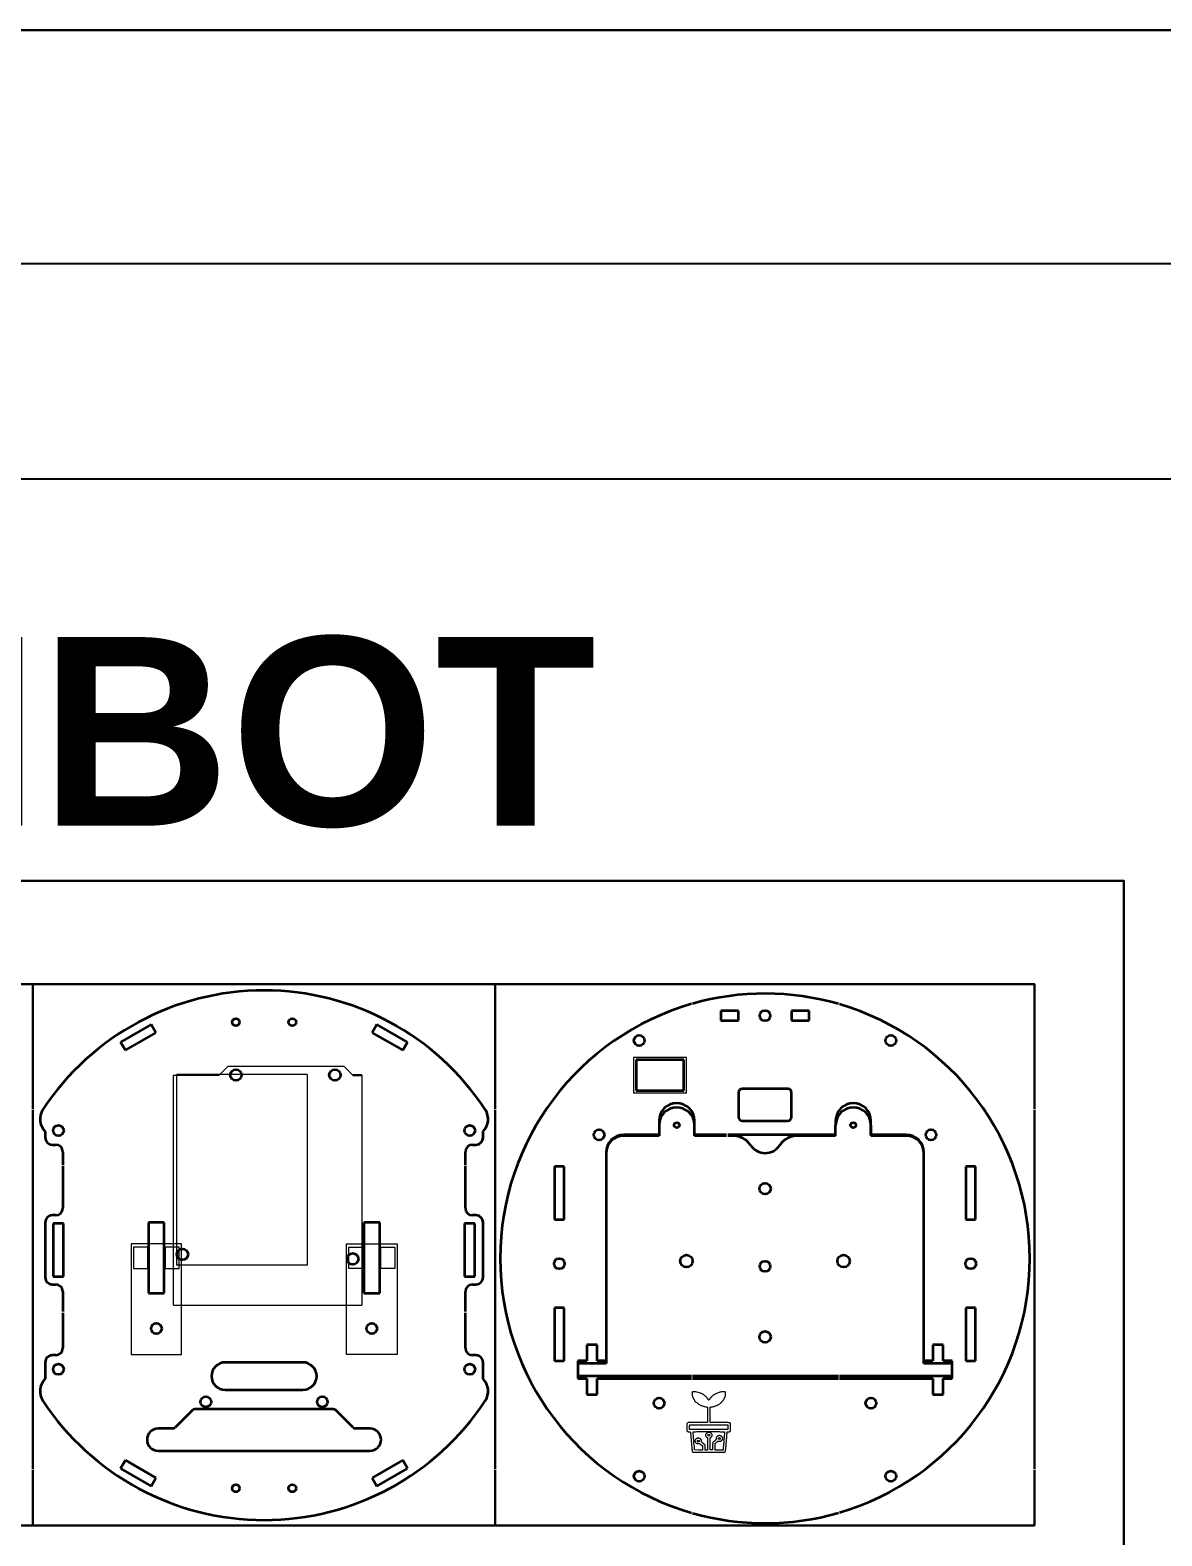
# Model space of a CAD drawing. Header units: millimetres. Extents: x -27713 to 424010, y -158792 to -4801.
# Drawn here: x -27370.3 to -27049.7, y -156607.9 to -156181.4 of the extents above; entities that cross this region are included whole.
import ezdxf

# ---------------------------------------------------------------- set-up
doc = ezdxf.new("R2010")
doc.units = ezdxf.units.MM
doc.layers.get('0').update_dxf_attribs({"lineweight": 30})
for name, color, linetype, lineweight in [('Hatch (ANSI)', 4, 'Continuous', 18), ('Khung ten', 7, 'Continuous', 30), ('Visible (ANSI)', 7, 'Continuous', 30)]:
    doc.layers.add(name, color=color, linetype=linetype, lineweight=lineweight)
doc.styles.get("Standard").update_dxf_attribs({"font": 'arial.ttf'})

# ---------------------------------------------------------------- blocks, each defined once
blk = doc.blocks.new('khungbv')
at = {"layer": 'Khung ten', "lineweight": 25}
for p, q in [((17877.811, 2299.225), (18005.532, 2299.225)), ((17877.811, 2294.319), (18005.532, 2294.319))]:
    blk.add_line(p, q, dxfattribs=at)
at = {"layer": 'Khung ten'}
blk.add_lwpolyline([(17877.811, 2094.539), (18174.811, 2094.539), (18174.811, 2304.539), (17877.811, 2304.539)], close=True, dxfattribs=at)

msp = doc.modelspace()

# ---------------------------------------------------------------- linework, layer by layer
for p, q in [((-27369.53, -156451.59), (-27238.54, -156451.59)), ((-27238.54, -156604.88), (-27369.53, -156604.88))]:
    msp.add_line(p, q)
at = {"color": 7, "lineweight": 35, "ltscale": 0.25}
for p, q in [((-27335.97, -156462.99), (-27344.63, -156467.99)), ((-27263.37, -156467.99), (-27272.03, -156462.99)), ((-27343.28, -156470.33), (-27334.62, -156465.33)), ((-27273.38, -156465.33), (-27264.72, -156470.33)), ((-27192.13, -156494.26), (-27202.13, -156494.26)), ((-27192.13, -156494.51), (-27202.13, -156494.51)), ((-27122.13, -156494.26), (-27132.13, -156494.26)), ((-27122.13, -156494.51), (-27132.13, -156494.51)), ((-27334.62, -156591.4), (-27343.28, -156586.4)), ((-27264.72, -156586.4), (-27273.38, -156591.4)), ((-27344.63, -156588.73), (-27335.97, -156593.73)), ((-27272.03, -156593.73), (-27263.37, -156588.73))]:
    msp.add_line(p, q, dxfattribs=at)
at = {"color": 7, "lineweight": 35, "ltscale": 0.0675}
for p, q in [((-27334.62, -156465.33), (-27335.97, -156462.99)), ((-27272.03, -156462.99), (-27273.38, -156465.33)), ((-27344.63, -156467.99), (-27343.28, -156470.33)), ((-27264.72, -156470.33), (-27263.37, -156467.99)), ((-27343.28, -156586.4), (-27344.63, -156588.73)), ((-27263.37, -156588.73), (-27264.72, -156586.4)), ((-27335.97, -156593.73), (-27334.62, -156591.4)), ((-27273.38, -156591.4), (-27272.03, -156593.73))]:
    msp.add_line(p, q, dxfattribs=at)
at = {"color": 7, "lineweight": 35, "ltscale": 0.06875}
for p, q in [((-27174.63, -156459.13), (-27174.63, -156461.88)), ((-27169.63, -156461.88), (-27169.63, -156459.13)), ((-27154.63, -156459.13), (-27154.63, -156461.88)), ((-27149.63, -156461.88), (-27149.63, -156459.13))]:
    msp.add_line(p, q, dxfattribs=at)
at = {"color": 7, "lineweight": 35, "ltscale": 0.125}
for p, q in [((-27169.63, -156459.13), (-27174.63, -156459.13)), ((-27174.63, -156461.88), (-27169.63, -156461.88)), ((-27149.63, -156459.13), (-27154.63, -156459.13)), ((-27154.63, -156461.88), (-27149.63, -156461.88)), ((-27109.13, -156563.26), (-27109.13, -156558.26))]:
    msp.add_line(p, q, dxfattribs=at)
at = {"color": 3, "linetype": 'Continuous', "lineweight": 15}
for p, q in [((-27316.71, -156477.32), (-27314.17, -156474.78)), ((-27314.17, -156474.78), (-27281.41, -156474.78)), ((-27281.41, -156474.78), (-27278.87, -156477.32)), ((-27329.67, -156542.46), (-27329.67, -156477.32)), ((-27329.67, -156477.32), (-27316.71, -156477.32)), ((-27328.75, -156531.15), (-27328.75, -156477.15)), ((-27291.75, -156477.15), (-27328.75, -156477.15)), ((-27291.75, -156477.15), (-27291.75, -156531.15)), ((-27276.33, -156477.32), (-27276.33, -156542.46)), ((-27337, -156526.11), (-27337, -156532.11)), ((-27332, -156526.11), (-27332, -156532.11)), ((-27276, -156526.11), (-27276, -156532.11)), ((-27271, -156526.11), (-27271, -156532.11)), ((-27291.75, -156531.15), (-27328.75, -156531.15)), ((-27332, -156532.11), (-27328, -156532.11)), ((-27276, -156532.11), (-27280, -156532.11)), ((-27329.67, -156542.46), (-27276.33, -156542.46))]:
    msp.add_line(p, q, dxfattribs=at)
at = {"color": 7, "lineweight": 35, "ltscale": 0.3375}
for p, q in [((-27185.09, -156473.03), (-27198.59, -156473.03)), ((-27198.59, -156481.73), (-27185.09, -156481.73))]:
    msp.add_line(p, q, dxfattribs=at)
at = {"color": 7, "lineweight": 35, "ltscale": 0.2175}
for p, q in [((-27198.59, -156473.03), (-27198.59, -156481.73)), ((-27185.09, -156481.73), (-27185.09, -156473.03))]:
    msp.add_line(p, q, dxfattribs=at)
at = {"color": 3}
msp.add_line((-27276.33, -156477.32), (-27278.87, -156477.32), dxfattribs=at)
at = {"color": 7, "lineweight": 35, "ltscale": 0.175}
for p, q in [((-27169.63, -156482.26), (-27169.63, -156489.26)), ((-27154.63, -156489.26), (-27154.63, -156482.26))]:
    msp.add_line(p, q, dxfattribs=at)
at = {"color": 7, "lineweight": 35, "ltscale": 0.325}
for p, q in [((-27155.63, -156481.26), (-27168.63, -156481.26)), ((-27168.63, -156490.26), (-27155.63, -156490.26))]:
    msp.add_line(p, q, dxfattribs=at)
at = {"color": 7, "lineweight": 35, "ltscale": 0.031236}
for p, q in [((-27192.13, -156490.26), (-27192.13, -156491.51)), ((-27142.13, -156490.26), (-27142.13, -156491.51))]:
    msp.add_line(p, q, dxfattribs=at)
at = {"color": 7, "lineweight": 35, "ltscale": 0.075}
for p, q in [((-27192.13, -156491.51), (-27192.13, -156494.51)), ((-27182.13, -156494.51), (-27182.13, -156491.51)), ((-27142.13, -156494.51), (-27142.13, -156491.51)), ((-27132.13, -156491.51), (-27132.13, -156494.51))]:
    msp.add_line(p, q, dxfattribs=at)
at = {"color": 7, "lineweight": 35, "ltscale": 0.1}
for p, q in [((-27182.13, -156494.26), (-27182.13, -156490.26)), ((-27132.13, -156494.26), (-27132.13, -156490.26))]:
    msp.add_line(p, q, dxfattribs=at)
at = {"color": 7, "lineweight": 35, "ltscale": 0.0425}
for p, q in [((-27366, -156493.36), (-27366, -156495.06)), ((-27242, -156495.06), (-27242, -156493.36))]:
    msp.add_line(p, q, dxfattribs=at)
at = {"color": 7, "lineweight": 35, "ltscale": 0.025}
for p, q in [((-27364, -156497.06), (-27363, -156497.06)), ((-27245, -156497.06), (-27244, -156497.06)), ((-27363, -156517.06), (-27364, -156517.06)), ((-27244, -156517.06), (-27245, -156517.06)), ((-27364, -156536.66), (-27363, -156536.66)), ((-27245, -156536.66), (-27244, -156536.66)), ((-27363, -156556.66), (-27364, -156556.66)), ((-27244, -156556.66), (-27245, -156556.66))]:
    msp.add_line(p, q, dxfattribs=at)
at = {"color": 7, "lineweight": 35}
for p, q in [((-27173, -156494.26), (-27182.13, -156494.26)), ((-27142.13, -156494.26), (-27172.7, -156494.26)), ((-27207.13, -156499.51), (-27207.13, -156559.01)), ((-27117.13, -156558.26), (-27117.13, -156499.26)), ((-27117.13, -156559.01), (-27117.13, -156499.51)), ((-27336.75, -156519.11), (-27336.75, -156539.11)), ((-27332.25, -156539.11), (-27332.25, -156519.11)), ((-27275.75, -156519.11), (-27275.75, -156539.11)), ((-27271.25, -156539.11), (-27271.25, -156519.11)), ((-27293, -156558.71), (-27315, -156558.71)), ((-27215.13, -156562.51), (-27182.94, -156562.51)), ((-27209.68, -156563.26), (-27182.94, -156563.26)), ((-27182.64, -156562.51), (-27141.34, -156562.51)), ((-27182.64, -156563.26), (-27141.34, -156563.26)), ((-27141.04, -156562.51), (-27109.13, -156562.51)), ((-27141.04, -156563.26), (-27114.58, -156563.26)), ((-27315, -156566.51), (-27293, -156566.51)), ((-27284.41, -156571.96), (-27323.58, -156571.96)), ((-27334, -156583.76), (-27274, -156583.76))]:
    msp.add_line(p, q, dxfattribs=at)
at = {"color": 7, "lineweight": 35, "ltscale": 0.272284}
for p, q in [((-27173, -156494.51), (-27182.13, -156494.51)), ((-27171.24, -156494.51), (-27172.7, -156494.51))]:
    msp.add_line(p, q, dxfattribs=at)
at = {"color": 7, "lineweight": 35, "ltscale": 0.270728}
msp.add_line((-27142.13, -156494.51), (-27152.96, -156494.51), dxfattribs=at)
at = {"color": 7, "lineweight": 35, "ltscale": 0.4}
for p, q in [((-27361, -156499.06), (-27361, -156502.73)), ((-27247, -156502.73), (-27247, -156499.06)), ((-27361, -156503.03), (-27361, -156515.06)), ((-27247, -156515.06), (-27247, -156503.03)), ((-27361, -156538.66), (-27361, -156544.33)), ((-27247, -156544.33), (-27247, -156538.66)), ((-27361, -156544.63), (-27361, -156554.66)), ((-27247, -156554.66), (-27247, -156544.63))]:
    msp.add_line(p, q, dxfattribs=at)
at = {"color": 7, "lineweight": 35, "ltscale": 0.006236}
msp.add_line((-27207.13, -156499.26), (-27207.13, -156499.51), dxfattribs=at)
at = {"color": 7, "lineweight": 35, "ltscale": 0.375}
for p, q in [((-27221.78, -156503.26), (-27221.78, -156518.26)), ((-27218.98, -156518.26), (-27218.98, -156503.26)), ((-27105.28, -156503.26), (-27105.28, -156518.26)), ((-27102.48, -156518.26), (-27102.48, -156503.26)), ((-27363.7, -156519.36), (-27363.7, -156534.36)), ((-27360.8, -156534.36), (-27360.8, -156519.36)), ((-27247.2, -156519.36), (-27247.2, -156534.36)), ((-27244.3, -156534.36), (-27244.3, -156519.36)), ((-27221.78, -156543.26), (-27221.78, -156558.26)), ((-27218.98, -156558.26), (-27218.98, -156543.26)), ((-27105.28, -156543.26), (-27105.28, -156558.26)), ((-27102.48, -156558.26), (-27102.48, -156543.26))]:
    msp.add_line(p, q, dxfattribs=at)
at = {"color": 7, "lineweight": 35, "ltscale": 0.07}
for p, q in [((-27218.98, -156503.26), (-27221.78, -156503.26)), ((-27102.48, -156503.26), (-27105.28, -156503.26)), ((-27221.78, -156518.26), (-27218.98, -156518.26)), ((-27105.28, -156518.26), (-27102.48, -156518.26)), ((-27218.98, -156543.26), (-27221.78, -156543.26)), ((-27102.48, -156543.26), (-27105.28, -156543.26)), ((-27221.78, -156558.26), (-27218.98, -156558.26)), ((-27105.28, -156558.26), (-27102.48, -156558.26))]:
    msp.add_line(p, q, dxfattribs=at)
at = {"color": 7, "lineweight": 35, "ltscale": 0.39}
for p, q in [((-27366, -156519.06), (-27366, -156534.66)), ((-27242, -156534.66), (-27242, -156519.06))]:
    msp.add_line(p, q, dxfattribs=at)
at = {"color": 7, "lineweight": 35, "ltscale": 0.0725}
for p, q in [((-27360.8, -156519.36), (-27363.7, -156519.36)), ((-27244.3, -156519.36), (-27247.2, -156519.36)), ((-27363.7, -156534.36), (-27360.8, -156534.36)), ((-27247.2, -156534.36), (-27244.3, -156534.36)), ((-27111.68, -156553.76), (-27114.58, -156553.76)), ((-27114.58, -156567.76), (-27111.68, -156567.76))]:
    msp.add_line(p, q, dxfattribs=at)
at = {"color": 7, "lineweight": 35, "ltscale": 0.1125}
for p, q in [((-27332.25, -156519.11), (-27336.75, -156519.11)), ((-27271.25, -156519.11), (-27275.75, -156519.11)), ((-27336.75, -156539.11), (-27332.25, -156539.11)), ((-27275.75, -156539.11), (-27271.25, -156539.11)), ((-27212.58, -156553.76), (-27212.58, -156558.26)), ((-27209.68, -156558.26), (-27209.68, -156553.76)), ((-27114.58, -156553.76), (-27114.58, -156558.26)), ((-27111.68, -156558.26), (-27111.68, -156553.76)), ((-27212.58, -156563.26), (-27212.58, -156567.76)), ((-27209.68, -156567.76), (-27209.68, -156563.26)), ((-27114.58, -156563.26), (-27114.58, -156567.76)), ((-27111.68, -156567.76), (-27111.68, -156563.26))]:
    msp.add_line(p, q, dxfattribs=at)
at = {"color": 7, "lineweight": 35, "ltscale": 0.072499}
for p, q in [((-27209.68, -156553.76), (-27212.58, -156553.76)), ((-27212.58, -156567.76), (-27209.68, -156567.76))]:
    msp.add_line(p, q, dxfattribs=at)
at = {"color": 7, "lineweight": 35, "ltscale": 0.1175}
for p, q in [((-27366, -156558.66), (-27366, -156563.36)), ((-27242, -156563.36), (-27242, -156558.66))]:
    msp.add_line(p, q, dxfattribs=at)
at = {"color": 7, "lineweight": 35, "ltscale": 0.01875}
for p, q in [((-27215.13, -156558.26), (-27215.13, -156559.01)), ((-27215.13, -156562.51), (-27215.13, -156563.26))]:
    msp.add_line(p, q, dxfattribs=at)
at = {"color": 7, "lineweight": 35, "ltscale": 0.06375}
for p, q in [((-27212.58, -156558.26), (-27215.13, -156558.26)), ((-27207.13, -156558.26), (-27209.68, -156558.26)), ((-27114.58, -156558.26), (-27117.13, -156558.26)), ((-27109.13, -156558.26), (-27111.68, -156558.26)), ((-27215.13, -156563.26), (-27212.58, -156563.26)), ((-27111.68, -156563.26), (-27109.13, -156563.26))]:
    msp.add_line(p, q, dxfattribs=at)
at = {"color": 7, "lineweight": 35, "ltscale": 0.0875}
msp.add_line((-27215.13, -156559.01), (-27215.13, -156562.51), dxfattribs=at)
at = {"color": 7, "lineweight": 35, "ltscale": 0.2}
for p, q in [((-27207.13, -156559.01), (-27215.13, -156559.01)), ((-27109.13, -156559.01), (-27117.13, -156559.01))]:
    msp.add_line(p, q, dxfattribs=at)
at = {"color": 7, "lineweight": 35, "ltscale": 0.173744}
for p, q in [((-27324.29, -156572.25), (-27329.2, -156577.17)), ((-27278.79, -156577.17), (-27283.7, -156572.25))]:
    msp.add_line(p, q, dxfattribs=at)
at = {"color": 7, "lineweight": 35, "ltscale": 0.102145}
for p, q in [((-27329.91, -156577.46), (-27334, -156577.46)), ((-27274, -156577.46), (-27278.08, -156577.46))]:
    msp.add_line(p, q, dxfattribs=at)
for points in [[(-27369.53, -156487), (-27369.53, -156451.59), (-27573.4, -156451.59), (-27573.4, -156487)], [(-27238.54, -156487), (-27238.54, -156451.59), (-27085.82, -156451.59), (-27085.82, -156487)], [(-27369.53, -156487.3), (-27369.53, -156588.85)], [(-27238.54, -156588.85), (-27238.54, -156487.3)], [(-27085.82, -156487.3), (-27085.82, -156588.85)], [(-27573.4, -156589.15), (-27573.4, -156604.88), (-27369.53, -156604.88), (-27369.53, -156589.15)], [(-27085.82, -156589.15), (-27085.82, -156604.88), (-27238.54, -156604.88), (-27238.54, -156589.15)]]:
    msp.add_lwpolyline(points)
at = {"color": 3, "linetype": 'Continuous', "lineweight": 15}
msp.add_lwpolyline([(-27184.35, -156482.36), (-27184.35, -156472.36), (-27199.35, -156472.36), (-27199.35, -156482.36)], close=True, dxfattribs=at)
for points in [[(-27327.35, -156531.56), (-27327.35, -156525.11), (-27341.65, -156525.11), (-27341.65, -156556.51), (-27327.35, -156556.51), (-27327.35, -156525.11)], [(-27337, -156526.11), (-27341, -156526.11), (-27341, -156532.11), (-27337, -156532.11)], [(-27328, -156532.11), (-27328, -156526.11), (-27332, -156526.11)], [(-27280.65, -156531.56), (-27280.65, -156525.11), (-27266.35, -156525.11), (-27266.35, -156556.51), (-27280.65, -156556.51), (-27280.65, -156525.11)], [(-27280, -156532.11), (-27280, -156526.11), (-27276, -156526.11)], [(-27271, -156526.11), (-27267, -156526.11), (-27267, -156532.11), (-27271, -156532.11)]]:
    msp.add_lwpolyline(points, dxfattribs=at)
for points in [[(-27182.72, -156567.12, 0.06243), (-27182.78, -156567.19, 0.095329), (-27182.81, -156567.27, 0.052055), (-27182.81, -156567.38, 0.008033), (-27182.8, -156567.61, 0.019619), (-27182.76, -156567.92, 0.014307), (-27182.7, -156568.26, 0.008091), (-27182.62, -156568.57, 0.177661), (-27182.57, -156568.65, -0.115974), (-27182.55, -156568.67, -0.006792), (-27182.51, -156568.75, -0.009984), (-27182.46, -156568.84, -0.007168), (-27182.41, -156568.95, 0.015595), (-27182.36, -156569.07, 0.015505), (-27182.3, -156569.18, 0.015544), (-27182.24, -156569.27, 0.056743), (-27182.2, -156569.33, -0.025343), (-27182.16, -156569.36, -0.028687), (-27182.13, -156569.41, -0.029725), (-27182.11, -156569.44, -0.119676), (-27182.1, -156569.47, 0.202931), (-27182.06, -156569.57, 0.005175), (-27181.68, -156569.94, 0.011737), (-27181.29, -156570.28, 0.028906), (-27180.98, -156570.51, 0.031277), (-27180.46, -156570.81, 0.027909), (-27179.89, -156571.05, 0.027879), (-27179.3, -156571.23, 0.031022), (-27178.71, -156571.34), (-27178.41, -156571.37), (-27178.41, -156573.57), (-27178.41, -156575.76), (-27181.16, -156575.76), (-27183.91, -156575.76), (-27184.08, -156575.88), (-27184.25, -156575.99), (-27184.25, -156577.07), (-27184.25, -156578.14), (-27184.08, -156578.26, 0.041624), (-27183.98, -156578.31, 0.049689), (-27183.88, -156578.35, 0.040704), (-27183.76, -156578.37, 0.0175), (-27183.6, -156578.37, -0.007086), (-27183.4, -156578.38, -0.086207), (-27183.32, -156578.39, -0.221674), (-27183.29, -156578.43, -0.081654), (-27183.28, -156578.5, 0.031183), (-27183.28, -156578.55, 0.04025), (-27183.27, -156578.59, 0.0451), (-27183.25, -156578.62, 0.18027), (-27183.24, -156578.64, -0.279484), (-27183.22, -156578.66, -0.000378), (-27183.16, -156579.27, -0.002897), (-27183.11, -156579.96, -0.001762), (-27183.05, -156580.78, 0.00143), (-27182.99, -156581.6, 0.002338), (-27182.93, -156582.29, 0.00029), (-27182.88, -156582.9, 0.214541), (-27182.87, -156582.93, -0.199811), (-27182.85, -156582.96, -0.004281), (-27182.83, -156583.1, -0.009175), (-27182.82, -156583.27, -0.005977), (-27182.8, -156583.47, 0.008518), (-27182.78, -156583.7, 0.022468), (-27182.76, -156583.87, 0.029803), (-27182.73, -156583.99, 0.120138), (-27182.69, -156584.05, 0.191284), (-27182.57, -156584.1, 0.003091), (-27181.86, -156584.12, 0.003828), (-27180.69, -156584.13, 0.000429), (-27178.03, -156584.13, 0.000306), (-27175.03, -156584.13, 0.005172), (-27174.04, -156584.12, 0.008652), (-27173.5, -156584.1, 0.224382), (-27173.38, -156584.03, 0.102504), (-27173.34, -156583.95, 0.018573), (-27173.31, -156583.8, 0.015977), (-27173.29, -156583.58, 0.006916), (-27173.27, -156583.29, -0.00493), (-27173.25, -156583.04, -0.007701), (-27173.23, -156582.83, -0.003007), (-27173.21, -156582.65, -0.209089), (-27173.19, -156582.62, 0.217737), (-27173.18, -156582.6, 0.000319), (-27173.13, -156582, 0.002466), (-27173.07, -156581.32, 0.001509), (-27173.02, -156580.52, -0.000882), (-27172.96, -156579.73, -0.001445), (-27172.91, -156579.05, -0.000136), (-27172.86, -156578.45, -0.166192), (-27172.85, -156578.43, -0.169566), (-27172.83, -156578.42, -0.003523), (-27172.72, -156578.4, -0.007813), (-27172.59, -156578.38, -0.00513), (-27172.44, -156578.37, 0.012853), (-27172.29, -156578.35, 0.016007), (-27172.15, -156578.32, 0.014325), (-27172.04, -156578.29, 0.106593), (-27171.99, -156578.27, 0.187617), (-27171.95, -156578.2, 0.018734), (-27171.93, -156578, 0.013002), (-27171.91, -156577.67, 0.002323), (-27171.91, -156577.06, 0.001456), (-27171.91, -156576.32, 0.021751), (-27171.93, -156576.06, 0.070901), (-27171.96, -156575.93, 0.147006), (-27172.03, -156575.84, 0.13863), (-27172.16, -156575.8, 0.008115), (-27172.6, -156575.78, 0.006115), (-27173.33, -156575.76, 0.000771), (-27174.92, -156575.76), (-27177.7, -156575.76), (-27177.7, -156573.62, -0.001646), (-27177.69, -156572.8, -0.002642), (-27177.69, -156572.1, -0.000494), (-27177.67, -156571.48, -0.14723), (-27177.66, -156571.43, -0.169856), (-27177.63, -156571.41, -0.010823), (-27177.51, -156571.38, -0.014885), (-27177.36, -156571.34, -0.010466), (-27177.2, -156571.31, 0.023943), (-27176.8, -156571.24, 0.014437), (-27176.35, -156571.11, 0.014254), (-27175.92, -156570.96, 0.038402), (-27175.63, -156570.83, 0.007835), (-27175.25, -156570.6, 0.014438), (-27174.95, -156570.41, 0.017603), (-27174.71, -156570.23, 0.028146), (-27174.52, -156570.07, 0.007809), (-27174.4, -156569.94, 0.007451), (-27174.29, -156569.81, 0.004639), (-27174.13, -156569.64, 0.001053), (-27173.88, -156569.34, 0.038837), (-27173.83, -156569.27, 0.013355), (-27173.76, -156569.16, 0.01318), (-27173.7, -156569.03, 0.014884), (-27173.65, -156568.91, -0.008373), (-27173.6, -156568.8, -0.011468), (-27173.55, -156568.7, -0.008364), (-27173.51, -156568.62, -0.119276), (-27173.49, -156568.59, 0.191092), (-27173.43, -156568.51, 0.008899), (-27173.37, -156568.17, 0.01568), (-27173.31, -156567.81, 0.028145), (-27173.3, -156567.51, 0.037771), (-27173.32, -156567.21, 0.205141), (-27173.4, -156567.07, 0.153141), (-27173.58, -156567.01, 0.018857), (-27173.99, -156567.03, 0.042329), (-27174.93, -156567.17, 0.041182), (-27175.83, -156567.48, 0.043233), (-27176.63, -156567.9, 0.062797), (-27177.24, -156568.42, -0.000959), (-27177.32, -156568.5, -0.000665), (-27177.41, -156568.6, -0.00067), (-27177.49, -156568.69, -0.001381), (-27177.56, -156568.76, 0.012375), (-27177.61, -156568.82, 0.016737), (-27177.66, -156568.87, 0.013748), (-27177.69, -156568.92, 0.147649), (-27177.7, -156568.94, -0.127793), (-27177.7, -156568.97, -0.020881), (-27177.73, -156569, -0.021827), (-27177.76, -156569.05, -0.017702), (-27177.79, -156569.09, 0.023635), (-27177.84, -156569.14, 0.01241), (-27177.88, -156569.2, 0.012318), (-27177.93, -156569.27, 0.018495), (-27177.97, -156569.34), (-27178.04, -156569.48), (-27178.11, -156569.36, 0.011435), (-27178.14, -156569.31, 0.013166), (-27178.16, -156569.26, 0.012299), (-27178.19, -156569.23, 0.071268), (-27178.21, -156569.21, -0.071599), (-27178.23, -156569.19, -0.006568), (-27178.26, -156569.14, -0.008379), (-27178.31, -156569.07, -0.00647), (-27178.35, -156569, 0.017515), (-27178.41, -156568.91, 0.009504), (-27178.48, -156568.81, 0.009458), (-27178.56, -156568.71, 0.014756), (-27178.63, -156568.63, 0.021235), (-27178.82, -156568.45, 0.004934), (-27179.15, -156568.16, 0.001249), (-27179.51, -156567.85, 0.179494), (-27179.56, -156567.83, -0.122166), (-27179.58, -156567.82, -0.002172), (-27179.67, -156567.77, -0.005301), (-27179.77, -156567.72, -0.003494), (-27179.89, -156567.65, 0.044751), (-27180.4, -156567.41, 0.023781), (-27181.06, -156567.2, 0.023719), (-27181.75, -156567.06, 0.040149), (-27182.34, -156567.01, 0.019708), (-27182.48, -156567.01, 0.050768), (-27182.58, -156567.03, 0.066259), (-27182.65, -156567.06, 0.060021)], [(-27172.63, -156577.04), (-27172.63, -156577.71), (-27178.06, -156577.71), (-27183.48, -156577.71), (-27183.48, -156577.08, -0.005049), (-27183.48, -156576.83, -0.00776), (-27183.47, -156576.62, -0.003323), (-27183.46, -156576.44, -0.182194), (-27183.45, -156576.41, -0.197221), (-27183.42, -156576.4, -0.000055), (-27181.84, -156576.39, -0.000979), (-27180.09, -156576.38, -0.000593), (-27178.02, -156576.38), (-27172.63, -156576.38)], [(-27173.6, -156578.39, -0.023488), (-27173.61, -156578.73, -0.000697), (-27173.72, -156580.16, -0.000096), (-27173.84, -156581.71, -0.216581), (-27173.86, -156581.75, 0.204241), (-27173.87, -156581.78, 0.003334), (-27173.89, -156581.94, 0.008076), (-27173.91, -156582.14, 0.005199), (-27173.93, -156582.37, -0.002049), (-27173.94, -156582.61, -0.001853), (-27173.96, -156582.87, -0.001855), (-27173.98, -156583.1, -0.005922), (-27173.99, -156583.25), (-27174.02, -156583.54), (-27175.14, -156583.54), (-27176.26, -156583.54), (-27176.26, -156582.61), (-27176.26, -156581.68), (-27175.85, -156581.33, -0.005501), (-27175.58, -156581.11, -0.05724), (-27175.45, -156581.04, -0.104602), (-27175.35, -156581.01, -0.03571), (-27175.18, -156581.02, 0.049229), (-27174.93, -156581.03, 0.055281), (-27174.69, -156580.98, 0.060511), (-27174.49, -156580.89, 0.088953), (-27174.34, -156580.76, -0.000546), (-27174.29, -156580.69, -0.000536), (-27174.24, -156580.63, -0.000527), (-27174.19, -156580.57, -0.002038), (-27174.16, -156580.53, 0.145179), (-27174.12, -156580.44, 0.023306), (-27174.11, -156580.24, 0.020326), (-27174.11, -156580.04, 0.226059), (-27174.15, -156579.97, -0.061206), (-27174.17, -156579.95, -0.011707), (-27174.21, -156579.9, -0.01232), (-27174.24, -156579.85, -0.011063), (-27174.28, -156579.8, 0.097495), (-27174.4, -156579.67, 0.046096), (-27174.6, -156579.56, 0.044884), (-27174.82, -156579.48, 0.063024), (-27175.04, -156579.45, 0.061937), (-27175.25, -156579.47, 0.047155), (-27175.47, -156579.55, 0.047295), (-27175.67, -156579.67, 0.063586), (-27175.82, -156579.81, 0.042781), (-27175.9, -156579.93, 0.071706), (-27175.95, -156580.05, 0.055367), (-27175.96, -156580.19, 0.01658), (-27175.96, -156580.4, -0.10062), (-27175.97, -156580.5, -0.084451), (-27176.03, -156580.6, -0.039724), (-27176.14, -156580.72, -0.005961), (-27176.4, -156580.94, -0.001203), (-27176.57, -156581.09, -0.00171), (-27176.73, -156581.22, -0.000952), (-27176.86, -156581.33, -0.025097), (-27176.9, -156581.35, 0.227139), (-27176.93, -156581.4, 0.004322), (-27176.95, -156581.66, 0.008503), (-27176.97, -156582, 0.003701), (-27176.98, -156582.45), (-27177.01, -156583.52), (-27177.34, -156583.52), (-27177.67, -156583.52), (-27177.69, -156581.79), (-27177.7, -156580.06), (-27177.58, -156580.02, 0.061951), (-27177.53, -156579.99, 0.018406), (-27177.45, -156579.93, 0.01816), (-27177.37, -156579.85, 0.018672), (-27177.29, -156579.77, 0.022613), (-27177.19, -156579.66, 0.069466), (-27177.14, -156579.57, 0.070673), (-27177.12, -156579.47, 0.023981), (-27177.11, -156579.32, 0.025007), (-27177.12, -156579.17, 0.070878), (-27177.15, -156579.07, 0.067443), (-27177.2, -156578.97, 0.021104), (-27177.3, -156578.85, 0.076427), (-27177.54, -156578.66, 0.075032), (-27177.83, -156578.55, 0.075451), (-27178.13, -156578.53, 0.078681), (-27178.42, -156578.6, 0.048583), (-27178.51, -156578.64, 0.020517), (-27178.61, -156578.72, 0.020069), (-27178.71, -156578.81, 0.024707), (-27178.79, -156578.9, 0.016885), (-27178.91, -156579.03, 0.07768), (-27178.96, -156579.12, 0.08442), (-27178.97, -156579.22, 0.021988), (-27178.97, -156579.38, 0.026019), (-27178.95, -156579.52, 0.062203), (-27178.91, -156579.62, 0.061961), (-27178.86, -156579.72, 0.025652), (-27178.76, -156579.83, 0.019347), (-27178.68, -156579.9, 0.023661), (-27178.6, -156579.96, 0.023131), (-27178.53, -156580, 0.130962), (-27178.49, -156580.01, -0.385202), (-27178.45, -156580.05, -0.013911), (-27178.43, -156580.31, -0.00996), (-27178.42, -156580.76, -0.001144), (-27178.41, -156581.78), (-27178.41, -156583.54), (-27178.75, -156583.54), (-27179.08, -156583.54), (-27179.08, -156582.87), (-27179.08, -156582.19), (-27179.3, -156581.98, 0.00664), (-27179.4, -156581.88, 0.003018), (-27179.54, -156581.75, 0.002988), (-27179.69, -156581.62, 0.004098), (-27179.83, -156581.51), (-27180.14, -156581.24), (-27180.12, -156581, 0.021808), (-27180.11, -156580.86, 0.069064), (-27180.12, -156580.77, 0.077982), (-27180.16, -156580.69, 0.033189), (-27180.23, -156580.6, -0.011065), (-27180.28, -156580.54, -0.015046), (-27180.32, -156580.48, -0.011891), (-27180.35, -156580.43, -0.140729), (-27180.36, -156580.41, 0.296317), (-27180.4, -156580.35, 0.019088), (-27180.62, -156580.26, 0.026939), (-27180.86, -156580.19, 0.058251), (-27181.05, -156580.17, 0.045153), (-27181.27, -156580.19, 0.061773), (-27181.46, -156580.24, 0.060745), (-27181.63, -156580.35, 0.041864), (-27181.79, -156580.5, 0.022907), (-27181.89, -156580.62, 0.066983), (-27181.94, -156580.71, 0.068696), (-27181.97, -156580.81, 0.025002), (-27181.97, -156580.96, 0.02557), (-27181.97, -156581.11, 0.073845), (-27181.94, -156581.21, 0.068057), (-27181.88, -156581.3, 0.019421), (-27181.78, -156581.43, 0.063932), (-27181.59, -156581.58, 0.06527), (-27181.38, -156581.69, 0.061775), (-27181.13, -156581.73, 0.048392), (-27180.86, -156581.72, -0.048213), (-27180.72, -156581.72, -0.101566), (-27180.61, -156581.75, -0.051797), (-27180.49, -156581.83, -0.005575), (-27180.22, -156582.04), (-27179.8, -156582.39), (-27179.8, -156582.97), (-27179.8, -156583.55), (-27180.94, -156583.53), (-27182.08, -156583.52), (-27182.12, -156582.8, 0.004395), (-27182.14, -156582.53, 0.00691), (-27182.16, -156582.29, 0.002444), (-27182.19, -156582.09, 0.209845), (-27182.2, -156582.06, -0.221256), (-27182.23, -156582, -0.00015), (-27182.36, -156580.22, -0.000217), (-27182.49, -156578.46, -0.139173), (-27182.47, -156578.36, -0.277121), (-27182.45, -156578.34, -0.000083), (-27181.16, -156578.33, -0.001346), (-27179.73, -156578.33, -0.000813), (-27178.03, -156578.32, -0.000567), (-27175.74, -156578.32, -0.003047), (-27174.5, -156578.34, -0.000892), (-27173.64, -156578.35, -0.403166)]]:
    msp.add_lwpolyline(points, format="xyb", close=True, dxfattribs=at)
at = {"color": 7, "lineweight": 35}
for centre, radius in [((-27312, -156462.36), 1.05), ((-27296, -156462.36), 1.05), ((-27162.13, -156460.51), 1.5), ((-27197.75, -156467.55), 1.5), ((-27126.5, -156467.55), 1.5), ((-27311.99, -156477.32), 1.59), ((-27283.95, -156477.32), 1.59), ((-27362.25, -156493.06), 1.5), ((-27245.75, -156493.06), 1.5), ((-27209.13, -156494.26), 1.5), ((-27187.13, -156491.51), 0.75), ((-27137.13, -156491.51), 0.75), ((-27115.13, -156494.26), 1.5), ((-27162.13, -156509.51), 1.6), ((-27327.13, -156528.12), 1.59), ((-27278.87, -156529.39), 1.59), ((-27220.38, -156530.76), 1.5), ((-27184.38, -156530.01), 1.75), ((-27162.13, -156531.51), 1.5), ((-27139.88, -156530.01), 1.75), ((-27103.88, -156530.76), 1.5), ((-27334.5, -156549.11), 1.5), ((-27273.5, -156549.11), 1.5), ((-27162.13, -156551.51), 1.6), ((-27362.25, -156560.66), 1.5), ((-27245.75, -156560.66), 1.5), ((-27320.5, -156569.86), 1.5), ((-27287.5, -156569.86), 1.5), ((-27192.13, -156570.26), 1.5), ((-27132.13, -156570.26), 1.5), ((-27197.75, -156590.96), 1.5), ((-27126.5, -156590.96), 1.5), ((-27312, -156594.36), 1.05), ((-27296, -156594.36), 1.05)]:
    msp.add_circle(centre, radius, dxfattribs=at)
at = {"color": 3, "linetype": 'Continuous', "lineweight": 15}
for centre in [(-27181.02, -156581.01), (-27178.01, -156579.3), (-27175.07, -156580.28)]:
    msp.add_circle(centre, 0.274, dxfattribs=at)
at = {"color": 7, "lineweight": 35}
for centre, radius, start, end in [((-27304, -156528.36), 75, 33.3862, 146.6138), ((-27162.13, -156529.26), 75, 73.9067, 105.8698), ((-27162.13, -156529.26), 75, 106.1082, 253.8918), ((-27162.13, -156529.26), 75, 286.3319, 73.6681), ((-27168.63, -156482.26), 1, 90, 180), ((-27155.63, -156482.26), 1, 360, 90), ((-27362.45, -156489.84), 5, 146.6138, 224.7425), ((-27245.55, -156489.84), 5, 315.2575, 33.3862), ((-27187.13, -156490.26), 5, 360, 180), ((-27187.13, -156491.51), 5, 360, 180), ((-27137.13, -156490.26), 5, 360, 180), ((-27137.13, -156491.51), 5, 360, 180), ((-27168.63, -156489.26), 1, 180, 270), ((-27155.63, -156489.26), 1, 270, 360), ((-27364, -156495.06), 2, 180, 270), ((-27363, -156499.06), 2, 0, 90), ((-27245, -156499.06), 2, 90, 180), ((-27244, -156495.06), 2, 270, 0), ((-27202.13, -156499.26), 5, 90, 180), ((-27202.13, -156499.51), 5, 90, 180), ((-27171.24, -156500.51), 6, 33.3735, 90), ((-27152.96, -156500.51), 6, 90, 146.629), ((-27122.13, -156499.26), 5, 360, 90), ((-27122.13, -156499.51), 5, 360, 90), ((-27162.13, -156494.51), 4.91, 213.3735, 270), ((-27162.07, -156494.51), 4.91, 269.2761, 326.629), ((-27364, -156519.06), 2, 90, 180), ((-27363, -156515.06), 2, 270, 0), ((-27245, -156515.06), 2, 180, 270), ((-27244, -156519.06), 2, 360, 90), ((-27364, -156534.66), 2, 180, 270), ((-27244, -156534.66), 2, 270, 0), ((-27363, -156538.66), 2, 0, 90), ((-27245, -156538.66), 2, 90, 180), ((-27364, -156558.66), 2, 90, 180), ((-27363, -156554.66), 2, 270, 0), ((-27245, -156554.66), 2, 180, 270), ((-27244, -156558.66), 2, 360, 90), ((-27315, -156562.61), 3.9, 90, 270), ((-27293, -156562.61), 3.9, 270, 90), ((-27362.45, -156566.88), 5, 135.2575, 213.3862), ((-27245.55, -156566.88), 5, 326.6138, 44.7425), ((-27304, -156528.36), 75, 213.3862, 326.6138), ((-27323.58, -156572.96), 1, 90, 135), ((-27284.41, -156572.96), 1, 45, 90), ((-27334, -156580.61), 3.15, 90, 270), ((-27329.91, -156576.46), 1, 270, 315), ((-27278.08, -156576.46), 1, 225, 270), ((-27274, -156580.61), 3.15, 270, 90), ((-27162.13, -156529.26), 75, 254.1302, 286.0933)]:
    msp.add_arc(centre, radius, start, end, dxfattribs=at)
at = {"layer": 'Visible (ANSI)'}
msp.add_lwpolyline([(-27612.39, -156422.31), (-27060.49, -156422.31), (-27060.49, -156915.58), (-27612.39, -156915.58)], close=True, dxfattribs=at)

# ---------------------------------------------------------------- block references
at = {"layer": 'Hatch (ANSI)', "xscale": 12.43249728191009, "yscale": 12.43249728191009, "zscale": 12.43249728191009}
msp.add_blockref('khungbv', (-249978.54, -184832.56), dxfattribs=at)

# ---------------------------------------------------------------- texts
at = {"color": 1, "insert": (-27458.59, -156353.29), "char_height": 53.4139, "attachment_point": 1}
msp.add_mtext_dynamic_manual_height_columns('{\\fArial|b1|i0|c0|p34;WIBOT}', width=135.9355, gutter_width=1, heights=[0], dxfattribs=at)

doc.saveas('drawing.dxf')
